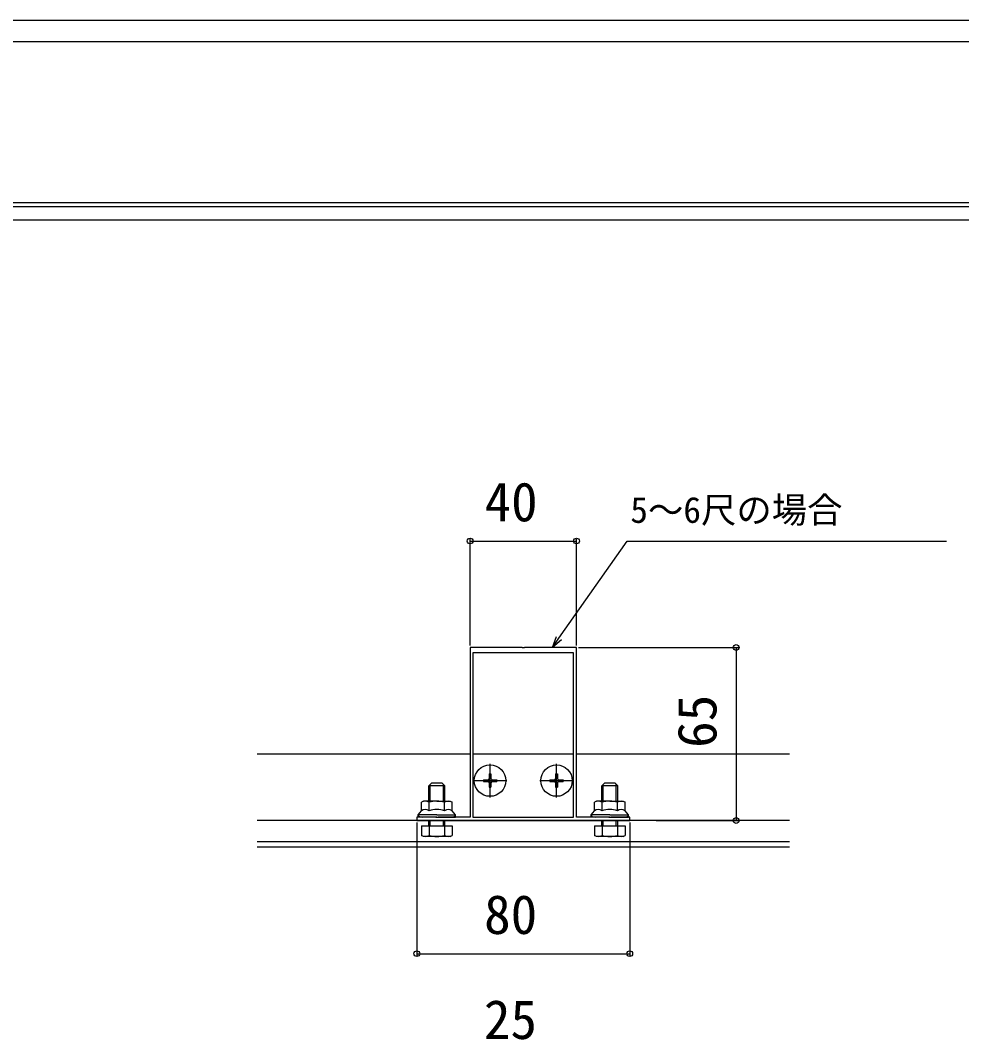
# Model space of a CAD drawing. Units: millimetres, scale not verified. Extents: x -875 to 875, y -1304 to 1297.
# Drawn here: x -489 to -135.3, y -858.8 to -475.9 of the extents above; entities that cross this region are included whole.
import ezdxf
from ezdxf.enums import TextEntityAlignment as Align

# ---------------------------------------------------------------- set-up
doc = ezdxf.new("R2010")
doc.units = ezdxf.units.MM
doc.header["$LTSCALE"] = 8
for name, color, linetype in [('0-2_YKK_11', 7, 'Continuous'), ('0-4_YKK_12', 2, 'Continuous'), ('0-5_YKK_13', 4, 'Continuous'), ('0-7_YKK_D', 6, 'Continuous')]:
    doc.layers.add(name, color=color, linetype=linetype)
doc.styles.add('ＭＳ ゴシック', font='')
doc.styles.get('ＭＳ ゴシック').set_extended_font_data('MS Gothic')

msp = doc.modelspace()

# ---------------------------------------------------------------- linework, layer by layer
at = {"layer": '0-2_YKK_11'}
for points in [[(-340, -776.491), (-260, -776.491), (-260, -775.191), (-267.042, -775.191), (-267.225, -775.311), (-267.775, -775.311), (-267.958, -775.191), (-280, -775.191), (-280, -711.491), (-299.542, -711.491), (-299.725, -711.611), (-300.275, -711.611), (-300.458, -711.491), (-320, -711.491), (-320, -775.191), (-332.042, -775.191), (-332.225, -775.311), (-332.775, -775.311), (-332.958, -775.191), (-340, -775.191)], [(-281.1, -775.191), (-281.1, -713.491), (-318.9, -713.491), (-318.9, -775.191)]]:
    msp.add_lwpolyline(points, close=True, dxfattribs=at)
at = {"layer": '0-4_YKK_12'}
for p, q in [((-45.5, -475.931), (-587.5, -475.931)), ((-45.5, -483.931), (-587.5, -483.931)), ((-45.5, -544.431), (-587.5, -544.431)), ((-45.5, -545.931), (-587.5, -545.931)), ((-45.5, -550.931), (-587.5, -550.931)), ((-320, -751.491), (-400, -751.491)), ((-281.1, -751.491), (-318.9, -751.491)), ((-200, -751.491), (-280, -751.491)), ((-200, -776.491), (-400, -776.491)), ((-200, -784.491), (-400, -784.491)), ((-200, -786.491), (-400, -786.491))]:
    msp.add_line(p, q, dxfattribs=at)
at = {"layer": '0-5_YKK_13'}
for p, q in [((-312.5, -767.791), (-312.5, -755.191)), ((-287.5, -767.791), (-287.5, -755.191)), ((-318.8, -761.491), (-306.2, -761.491)), ((-315, -761.141), (-315, -761.841)), ((-315, -761.141), (-313.35, -761.141)), ((-315, -761.841), (-313.35, -761.841)), ((-312.85, -758.991), (-312.15, -758.991)), ((-312.85, -758.991), (-312.85, -760.641)), ((-312.15, -758.991), (-312.15, -760.641)), ((-311.65, -761.141), (-310, -761.141)), ((-311.65, -761.841), (-310, -761.841)), ((-310, -761.141), (-310, -761.841)), ((-293.8, -761.491), (-281.2, -761.491)), ((-290, -761.141), (-290, -761.841)), ((-290, -761.141), (-288.35, -761.141)), ((-290, -761.841), (-288.35, -761.841)), ((-287.85, -758.991), (-287.15, -758.991)), ((-287.85, -758.991), (-287.85, -760.641)), ((-287.15, -758.991), (-287.15, -760.641)), ((-286.65, -761.141), (-285, -761.141)), ((-286.65, -761.841), (-285, -761.841)), ((-285, -761.141), (-285, -761.841)), ((-329.5, -763.491), (-335.5, -763.491)), ((-334.96, -769.191), (-334.96, -762.951)), ((-330.04, -769.191), (-330.04, -762.951)), ((-312.85, -762.341), (-312.85, -763.991)), ((-312.85, -763.991), (-312.15, -763.991)), ((-312.15, -762.341), (-312.15, -763.991)), ((-287.85, -762.341), (-287.85, -763.991)), ((-287.85, -763.991), (-287.15, -763.991)), ((-287.15, -762.341), (-287.15, -763.991)), ((-264.5, -763.491), (-270.5, -763.491)), ((-269.96, -769.191), (-269.96, -762.951)), ((-265.04, -769.191), (-265.04, -762.951)), ((-337.5, -769.191), (-338.274, -769.638)), ((-332.5, -769.191), (-337.5, -769.191)), ((-332.5, -769.191), (-327.5, -769.191)), ((-327.5, -769.191), (-326.726, -769.638)), ((-272.5, -769.191), (-273.274, -769.638)), ((-267.5, -769.191), (-272.5, -769.191)), ((-267.5, -769.191), (-262.5, -769.191)), ((-262.5, -769.191), (-261.726, -769.638)), ((-338.274, -772.791), (-338.274, -769.638)), ((-335.387, -772.791), (-335.387, -769.638)), ((-329.613, -772.791), (-329.613, -769.638)), ((-326.726, -772.791), (-326.726, -769.638)), ((-273.274, -772.791), (-273.274, -769.638)), ((-270.387, -772.791), (-270.387, -769.638)), ((-264.613, -772.791), (-264.613, -769.638)), ((-261.726, -772.791), (-261.726, -769.638)), ((-339.5, -775.191), (-339.5, -774.391)), ((-332.5, -775.191), (-339.5, -775.191)), ((-335.5, -778.491), (-335.5, -776.491)), ((-334.96, -778.491), (-334.96, -776.491)), ((-332.5, -775.191), (-325.5, -775.191)), ((-330.04, -778.491), (-330.04, -776.491)), ((-329.5, -778.491), (-329.5, -776.491)), ((-325.5, -775.191), (-325.5, -774.391)), ((-274.5, -775.191), (-274.5, -774.391)), ((-267.5, -775.191), (-274.5, -775.191)), ((-270.5, -778.491), (-270.5, -776.491)), ((-269.96, -778.491), (-269.96, -776.491)), ((-267.5, -775.191), (-260.5, -775.191)), ((-265.04, -778.491), (-265.04, -776.491)), ((-264.5, -778.491), (-264.5, -776.491)), ((-260.5, -775.191), (-260.5, -774.391)), ((-338.274, -778.491), (-338.274, -782.045)), ((-335.387, -778.491), (-335.387, -782.045)), ((-329.613, -778.491), (-329.613, -782.045)), ((-273.274, -778.491), (-273.274, -782.045)), ((-270.387, -778.491), (-270.387, -782.045)), ((-264.613, -778.491), (-264.613, -782.045)), ((-337.5, -782.491), (-338.274, -782.045)), ((-327.5, -782.491), (-337.5, -782.491)), ((-327.5, -782.491), (-326.726, -782.045)), ((-272.5, -782.491), (-273.274, -782.045)), ((-262.5, -782.491), (-272.5, -782.491)), ((-262.5, -782.491), (-261.726, -782.045))]:
    msp.add_line(p, q, dxfattribs=at)
for points in [[(-335.5, -769.191), (-335.5, -763.491), (-334.5, -762.491)], [(-329.5, -769.191), (-329.5, -763.491), (-330.5, -762.491), (-334.5, -762.491)], [(-270.5, -769.191), (-270.5, -763.491), (-269.5, -762.491)], [(-264.5, -769.191), (-264.5, -763.491), (-265.5, -762.491), (-269.5, -762.491)], [(-332.5, -774.391), (-339.5, -774.391), (-338.274, -772.791)], [(-332.5, -774.391), (-325.5, -774.391), (-326.726, -772.791)], [(-267.5, -774.391), (-274.5, -774.391), (-273.274, -772.791)], [(-267.5, -774.391), (-260.5, -774.391), (-261.726, -772.791)], [(-338.274, -778.491), (-326.726, -778.491), (-326.726, -782.045)], [(-273.274, -778.491), (-261.726, -778.491), (-261.726, -782.045)]]:
    msp.add_lwpolyline(points, dxfattribs=at)
for centre in [(-312.5, -761.491), (-287.5, -761.491)]:
    msp.add_circle(centre, 5.9, dxfattribs=at)
for centre, radius, start, end in [((-313.35, -760.641), 0.5, 270, 0), ((-313.35, -762.341), 0.5, 0, 90), ((-311.65, -760.641), 0.5, 180, 270), ((-311.65, -762.341), 0.5, 90, 180), ((-288.35, -760.641), 0.5, 270, 0), ((-288.35, -762.341), 0.5, 0, 90), ((-286.65, -760.641), 0.5, 180, 270), ((-286.65, -762.341), 0.5, 90, 180), ((-336.83, -771.747), 2.556, 55.61575, 124.38425), ((-332.5, -778.745), 9.553, 90, 107.58795), ((-332.5, -778.745), 9.553, 72.41205, 90), ((-328.17, -771.747), 2.556, 55.61575, 124.38425), ((-271.83, -771.747), 2.556, 55.61575, 124.38425), ((-267.5, -778.745), 9.553, 90, 107.58795), ((-267.5, -778.745), 9.553, 72.41205, 90), ((-263.17, -771.747), 2.556, 55.61575, 124.38425), ((-336.83, -774.901), 2.556, 55.61575, 124.38425), ((-332.5, -781.898), 9.553, 90, 107.58795), ((-332.5, -781.898), 9.553, 72.41205, 90), ((-328.17, -774.901), 2.556, 55.61575, 124.38425), ((-271.83, -774.901), 2.556, 55.61575, 124.38425), ((-267.5, -781.898), 9.553, 90, 107.58795), ((-267.5, -781.898), 9.553, 72.41205, 90), ((-263.17, -774.901), 2.556, 55.61575, 124.38425), ((-336.83, -779.936), 2.556, 235.61575, 304.38425), ((-332.5, -772.938), 9.553, 252.41205, 287.58795), ((-328.17, -779.936), 2.556, 235.61575, 304.38425), ((-271.83, -779.936), 2.556, 235.61575, 304.38425), ((-267.5, -772.938), 9.553, 252.41205, 287.58795), ((-263.17, -779.936), 2.556, 235.61575, 304.38425)]:
    msp.add_arc(centre, radius, start, end, dxfattribs=at)
for centre, start_param, end_param in [((-338, -774.391), 3.1415927, 4.712389), ((-327, -774.391), 4.712389, 6.2831853), ((-273, -774.391), 3.1415927, 4.712389), ((-262, -774.391), 4.712389, 6.2831853)]:
    msp.add_ellipse(centre, major_axis=(1.5, 0), ratio=0.533333, start_param=start_param, end_param=end_param, dxfattribs=at)
at = {"layer": '0-7_YKK_D'}
for p, q in [((-320, -710.791), (-320, -670.491)), ((-320, -671.491), (-280, -671.491)), ((-280, -710.791), (-280, -670.491)), ((-279.3, -711.491), (-219, -711.491)), ((-220, -711.491), (-220, -776.491)), ((-250, -776.491), (-219, -776.491)), ((-340, -777.191), (-340, -827.491)), ((-260, -777.191), (-260, -827.491)), ((-340, -826.491), (-260, -826.491))]:
    msp.add_line(p, q, dxfattribs=at)
for points in [[(-289.016, -711.491), (-286.578, -708.01), (-261.007, -671.491), (-140.952, -671.491)], [(-285.645, -708.663), (-289.016, -711.491), (-287.511, -707.357)]]:
    msp.add_lwpolyline(points, dxfattribs=at)
for centre in [(-320, -671.491), (-280, -671.491), (-220, -711.491), (-220, -776.491), (-340, -826.491), (-260, -826.491)]:
    msp.add_circle(centre, 1.075, dxfattribs=at)

# ---------------------------------------------------------------- texts
at = {"layer": '0-7_YKK_D', "style": 'ＭＳ ゴシック'}
for s, height, p in [('40', 14.66, (-314.545, -668.491)), ('5～6尺の場合', 9.751, (-259.779, -667.602)), ('80', 14.66, (-314.716, -823.491)), ('25', 14.66, (-314.795, -862.931))]:
    msp.add_text(s, height=height, dxfattribs=at).set_placement(p, align=Align.BOTTOM_LEFT)
msp.add_text('65', height=14.66, rotation=90, dxfattribs=at).set_placement((-223, -749.189), align=Align.BOTTOM_LEFT)

doc.saveas('drawing.dxf')
